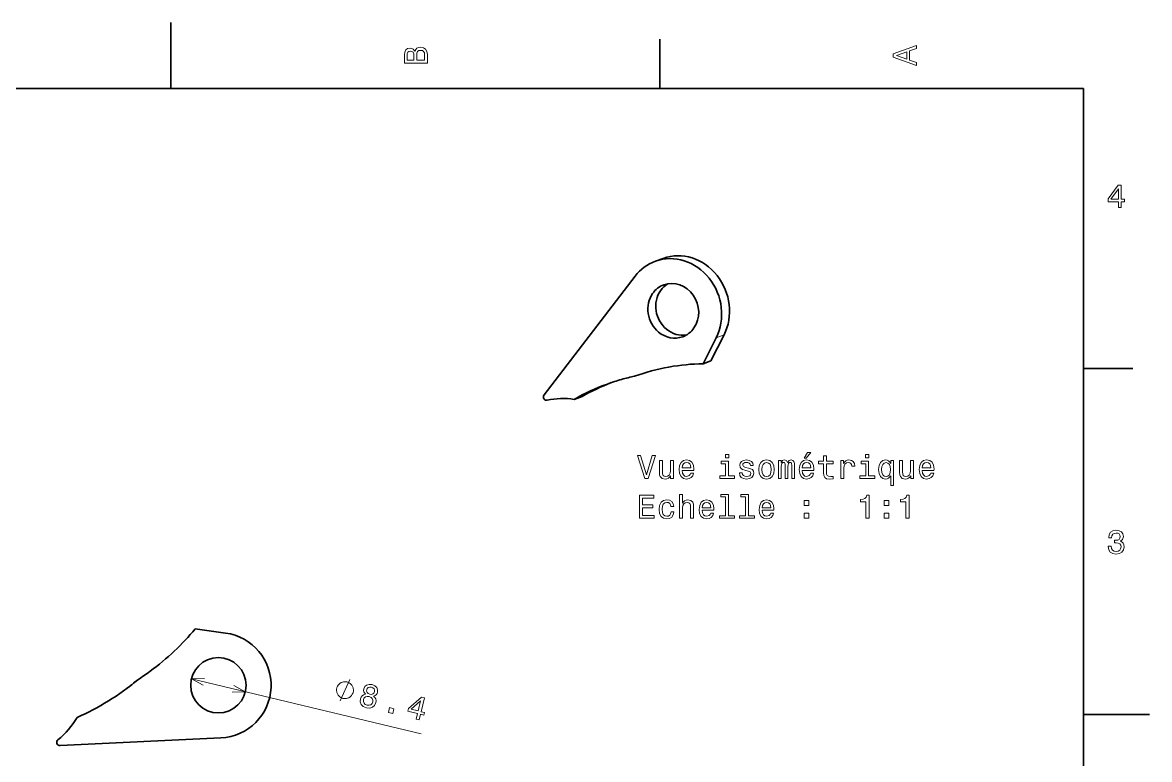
# Model space of a CAD drawing. Extents: x 0 to 297, y 0 to 210.
# Drawn here: x 126 to 297, y 98.2 to 210 of the extents above; entities that cross this region are included whole.
import ezdxf

# ---------------------------------------------------------------- set-up
doc = ezdxf.new("R2010")
doc.units = 0

msp = doc.modelspace()

# ---------------------------------------------------------------- linework, layer by layer
at = {"color": 7, "lineweight": 35, "ltscale": 0.25}
for p, q in [((148.5, 200), (148.5, 210)), ((287, 105), (297, 105))]:
    msp.add_line(p, q, dxfattribs=at)
at = {"color": 7, "lineweight": 35, "ltscale": 0.1875}
for p, q in [((222.699997, 200), (222.699997, 207.5)), ((287, 157.5), (294.5, 157.5))]:
    msp.add_line(p, q, dxfattribs=at)
at = {"color": 7, "lineweight": 35}
for p, q in [((287, 200), (10, 200)), ((287, 10), (287, 200)), ((218.969681, 171.529602), (205.141068, 153.494598)), ((156.100494, 101.438164), (131.709366, 100.266907))]:
    msp.add_line(p, q, dxfattribs=at)
at = {"color": 7, "lineweight": 35, "ltscale": 0.031723}
for p, q in [((222.023468, 173.783279), (223.216721, 174.214874)), ((229.268051, 158.215195), (230.461319, 158.64679)), ((209.718842, 152.814362), (210.912109, 153.245956))]:
    msp.add_line(p, q, dxfattribs=at)
at = {"color": 7, "lineweight": 35, "ltscale": 0.11026}
for p, q in [((232.441757, 162.58754), (230.461319, 158.64679)), ((231.248489, 162.155945), (229.268051, 158.215195))]:
    msp.add_line(p, q, dxfattribs=at)
at = {"color": 7, "lineweight": 13, "ltscale": 0.031723}
msp.add_line((232.441757, 162.58754), (231.248489, 162.155945), dxfattribs=at)
at = {"color": 7, "lineweight": 35, "ltscale": 0.116422}
msp.add_line((156.79567, 117.355873), (152.18132, 117.983902), dxfattribs=at)
at = {"color": 7, "lineweight": 13}
msp.add_line((151.632523, 110.408127), (186.488373, 102.051727), dxfattribs=at)
for points in [[(185.542007, 205.630417), (185.249496, 205.983429), (185.052811, 206.074219), (184.81073, 206.104477), (184.432495, 206.03891), (184.160156, 205.842224), (183.993729, 205.524506), (183.933212, 205.080704), (183.933212, 203.835022), (187.433212, 203.835022), (187.433212, 205.151306), (187.36261, 205.620331), (187.155838, 205.968307), (186.828018, 206.185165), (186.384216, 206.260818), (186.08667, 206.215424), (185.839554, 206.094391), (185.65799, 205.897705)], [(185.385666, 204.984879), (185.385666, 204.298996), (184.351807, 204.298996), (184.351807, 205.025223), (184.382065, 205.297562), (184.472839, 205.489197), (184.629181, 205.605194), (184.86116, 205.645538), (185.093155, 205.600143), (185.254532, 205.479111), (185.355408, 205.272339)], [(187.014618, 205.095825), (187.014618, 204.298996), (185.809296, 204.298996), (185.809296, 205.050446), (185.844589, 205.368164), (185.9505, 205.595108), (186.132065, 205.731277), (186.394302, 205.776657), (186.671692, 205.731277), (186.863327, 205.605194), (186.979324, 205.393372)], [(261.633209, 203.466858), (261.633209, 203.930847), (260.604401, 204.298996), (260.604401, 205.695969), (261.633209, 206.064133), (261.633209, 206.538193), (258.128174, 205.257217), (258.128174, 204.742798)], [(260.17572, 204.460388), (258.632477, 205), (260.17572, 205.539627)], [(292.277374, 181.916794), (292.731262, 181.916794), (292.731262, 182.784225), (293.23056, 182.784225), (293.23056, 183.187683), (292.731262, 183.187683), (292.731262, 185.341141), (292.272339, 185.341141), (290.739197, 183.228027), (290.739197, 182.784225), (292.277374, 182.784225)], [(291.162842, 183.187683), (292.277374, 184.756134), (292.277374, 183.187683)], [(221.556091, 144.318893), (220.678558, 141.338333), (219.775833, 144.318893), (219.296722, 144.318893), (220.426407, 140.813843), (220.930725, 140.813843), (222.035187, 144.318893)], [(233.150467, 144.434875), (232.681442, 144.434875), (232.681442, 143.930557), (233.150467, 143.930557)], [(244.618774, 143.890213), (244.916321, 143.890213), (245.617325, 144.747559), (245.123093, 144.747559)], [(247.553925, 143.05304), (247.553925, 141.696411), (247.584183, 141.257645), (247.725403, 140.955048), (248.007813, 140.778534), (248.486923, 140.718018), (249.011414, 140.74324), (249.011414, 141.126526), (248.628128, 141.096268), (248.280151, 141.136612), (248.093552, 141.262695), (248.012863, 141.474503), (247.997726, 141.772049), (247.997726, 143.05304), (249.011414, 143.05304), (249.011414, 143.431274), (247.997726, 143.431274), (247.997726, 144.223068), (247.553925, 144.223068), (247.553925, 143.431274), (246.787354, 143.431274), (246.787354, 143.05304)], [(254.402618, 144.434875), (253.933609, 144.434875), (253.933609, 143.930557), (254.402618, 143.930557)], [(224.75853, 143.522049), (224.314728, 143.522049), (224.314728, 141.958649), (224.264297, 141.595551), (224.118042, 141.333298), (223.891098, 141.171906), (223.593552, 141.121475), (223.356522, 141.161819), (223.205215, 141.282867), (223.119492, 141.489639), (223.099319, 141.782135), (223.099319, 143.522049), (222.655518, 143.522049), (222.655518, 141.741791), (222.670639, 141.383728), (222.766464, 141.086182), (223.058975, 140.813843), (223.527985, 140.718018), (223.780151, 140.753326), (223.997009, 140.844101), (224.183609, 141.000443), (224.3349, 141.227386), (224.3349, 140.813843), (224.75853, 140.813843)], [(226.094986, 142.039352), (227.870209, 142.039352), (227.875244, 142.246124), (227.794556, 142.826096), (227.572662, 143.259811), (227.219635, 143.522049), (226.75061, 143.617874), (226.291672, 143.517014), (225.938644, 143.234589), (225.7117, 142.775665), (225.631012, 142.170471), (225.706665, 141.550156), (225.933609, 141.096268), (226.281586, 140.813843), (226.735474, 140.718018), (227.128845, 140.783585), (227.451614, 140.955048), (227.688644, 141.227386), (227.824814, 141.5905), (227.386063, 141.5905), (227.295273, 141.388763), (227.164154, 141.237473), (226.790955, 141.11644), (226.503494, 141.171906), (226.286636, 141.348419), (226.145416, 141.635895), (226.094986, 142.024216)], [(226.094986, 142.412552), (226.150467, 142.760529), (226.286636, 143.017731), (226.493408, 143.174072), (226.765747, 143.229553), (227.033035, 143.174072), (227.239807, 143.017731), (227.365891, 142.760529), (227.41127, 142.412552)], [(233.13533, 141.187042), (233.13533, 143.431274), (231.995575, 143.431274), (231.995575, 143.05304), (232.691528, 143.05304), (232.691528, 141.187042), (231.783752, 141.187042), (231.783752, 140.813843), (234.053207, 140.813843), (234.053207, 141.187042)], [(236.141098, 142.39238), (235.712433, 142.49324), (235.394699, 142.609238), (235.288788, 142.846268), (235.319061, 143.012695), (235.424957, 143.133728), (235.596436, 143.209381), (235.843552, 143.239639), (236.080582, 143.209381), (236.267181, 143.118591), (236.388214, 142.982437), (236.43866, 142.800873), (236.872375, 142.800873), (236.872375, 142.810959), (236.796722, 143.138763), (236.589951, 143.395981), (236.267181, 143.557358), (235.843552, 143.617874), (235.414871, 143.557358), (235.102203, 143.39093), (234.905518, 143.143814), (234.844986, 142.831131), (234.890381, 142.528534), (235.031586, 142.316727), (235.26358, 142.165421), (235.601471, 142.059525), (236.095718, 141.938477), (236.3983, 141.812408), (236.479004, 141.711533), (236.509262, 141.560242), (236.463867, 141.373642), (236.342834, 141.232437), (236.146149, 141.141647), (235.883896, 141.111389), (235.606522, 141.141647), (235.404785, 141.247559), (235.268616, 141.419037), (235.21315, 141.656067), (234.78447, 141.656067), (234.855072, 141.252609), (235.061844, 140.960098), (235.389664, 140.783585), (235.843552, 140.718018), (236.317612, 140.783585), (236.665588, 140.960098), (236.877411, 141.242523), (236.953064, 141.610672), (236.897583, 141.928391), (236.741241, 142.145248), (236.484039, 142.286469)], [(237.719635, 142.165421), (237.800323, 141.550156), (238.032318, 141.096268), (238.400467, 140.813843), (238.894699, 140.718018), (239.383896, 140.813843), (239.752045, 141.091217), (239.984039, 141.545105), (240.069778, 142.165421), (239.984039, 142.780701), (239.752045, 143.239639), (239.383896, 143.517014), (238.894699, 143.617874), (238.400467, 143.517014), (238.032318, 143.234589), (237.800323, 142.780701)], [(238.173523, 142.170471), (238.218903, 142.624359), (238.360123, 142.952179), (238.587067, 143.1539), (238.894699, 143.224503), (239.197296, 143.1539), (239.42424, 142.957214), (239.56546, 142.624359), (239.615891, 142.170471), (239.56546, 141.711533), (239.42424, 141.378677), (239.197296, 141.176956), (238.894699, 141.111389), (238.587067, 141.176956), (238.360123, 141.378677), (238.218903, 141.711533)], [(240.710266, 140.813843), (241.118774, 140.813843), (241.118774, 142.624359), (241.143982, 142.896698), (241.219635, 143.093384), (241.335632, 143.209381), (241.486923, 143.254761), (241.607956, 143.214417), (241.68866, 143.113556), (241.729004, 142.942078), (241.744125, 142.715134), (241.744125, 140.813843), (242.127411, 140.813843), (242.127411, 142.624359), (242.152634, 142.891647), (242.228271, 143.088333), (242.349319, 143.209381), (242.50061, 143.254761), (242.621643, 143.214417), (242.702347, 143.113556), (242.752777, 142.715134), (242.752777, 140.813843), (243.16127, 140.813843), (243.16127, 142.684875), (243.136063, 143.073212), (243.055359, 143.370758), (242.893982, 143.552322), (242.631744, 143.617874), (242.324097, 143.517014), (242.087067, 143.224503), (241.900467, 143.511963), (241.587784, 143.617874), (241.300323, 143.517014), (241.103638, 143.234589), (241.103638, 143.522049), (240.710266, 143.522049)], [(244.311127, 142.039352), (246.086349, 142.039352), (246.091385, 142.246124), (246.010696, 142.826096), (245.788788, 143.259811), (245.435776, 143.522049), (244.966751, 143.617874), (244.507813, 143.517014), (244.154785, 143.234589), (243.927841, 142.775665), (243.847153, 142.170471), (243.922806, 141.550156), (244.14975, 141.096268), (244.497726, 140.813843), (244.951614, 140.718018), (245.344986, 140.783585), (245.667755, 140.955048), (245.904785, 141.227386), (246.040955, 141.5905), (245.602203, 141.5905), (245.511414, 141.388763), (245.380295, 141.237473), (245.007095, 141.11644), (244.719635, 141.171906), (244.502777, 141.348419), (244.361557, 141.635895), (244.311127, 142.024216)], [(244.311127, 142.412552), (244.366608, 142.760529), (244.502777, 143.017731), (244.709549, 143.174072), (244.981873, 143.229553), (245.249176, 143.174072), (245.455948, 143.017731), (245.582031, 142.760529), (245.627411, 142.412552)], [(250.16127, 140.813843), (250.605072, 140.813843), (250.605072, 142.362106), (250.650467, 142.735306), (250.786636, 143.002609), (251.00853, 143.163986), (251.306091, 143.219467), (251.527985, 143.184158), (251.694412, 143.083298), (251.795273, 142.911819), (251.830582, 142.67984), (252.279419, 142.67984), (252.218903, 143.088333), (252.05249, 143.380844), (251.775101, 143.557358), (251.396866, 143.617874), (251.139664, 143.57753), (250.917755, 143.476669), (250.721069, 143.305191), (250.564728, 143.073212), (250.564728, 143.522049), (250.16127, 143.522049)], [(254.387497, 141.187042), (254.387497, 143.431274), (253.247726, 143.431274), (253.247726, 143.05304), (253.943695, 143.05304), (253.943695, 141.187042), (253.035919, 141.187042), (253.035919, 140.813843), (255.305359, 140.813843), (255.305359, 141.187042)], [(257.73114, 143.10347), (257.574829, 143.330414), (257.398315, 143.491791), (257.191528, 143.582581), (256.954498, 143.617874), (256.525818, 143.517014), (256.192963, 143.234589), (255.976105, 142.780701), (255.900467, 142.170471), (255.976105, 141.555191), (256.192963, 141.101303), (256.525818, 140.813843), (256.954498, 140.718018), (257.191528, 140.748276), (257.39325, 140.834015), (257.569763, 140.990356), (257.73114, 141.227386), (257.73114, 139.764847), (258.174957, 139.764847), (258.174957, 143.522049), (257.73114, 143.522049)], [(256.35437, 142.170471), (256.39975, 142.619324), (256.540955, 142.947128), (256.752777, 143.148865), (257.030151, 143.219467), (257.322662, 143.148865), (257.544556, 142.952179), (257.67569, 142.624359), (257.726105, 142.170471), (257.67569, 141.711533), (257.544556, 141.383728), (257.322662, 141.181992), (257.030151, 141.11644), (256.752777, 141.181992), (256.540955, 141.383728), (256.39975, 141.716583)], [(261.190796, 143.522049), (260.747009, 143.522049), (260.747009, 141.958649), (260.696564, 141.595551), (260.550323, 141.333298), (260.323364, 141.171906), (260.025818, 141.121475), (259.788788, 141.161819), (259.637482, 141.282867), (259.551758, 141.489639), (259.531586, 141.782135), (259.531586, 143.522049), (259.087769, 143.522049), (259.087769, 141.741791), (259.102905, 141.383728), (259.19873, 141.086182), (259.491241, 140.813843), (259.960266, 140.718018), (260.212433, 140.753326), (260.429291, 140.844101), (260.615875, 141.000443), (260.767181, 141.227386), (260.767181, 140.813843), (261.190796, 140.813843)], [(262.527252, 142.039352), (264.30249, 142.039352), (264.307526, 142.246124), (264.226837, 142.826096), (264.004944, 143.259811), (263.651917, 143.522049), (263.182892, 143.617874), (262.723938, 143.517014), (262.370911, 143.234589), (262.143982, 142.775665), (262.063293, 142.170471), (262.138947, 141.550156), (262.365875, 141.096268), (262.713867, 140.813843), (263.167755, 140.718018), (263.561127, 140.783585), (263.883881, 140.955048), (264.120911, 141.227386), (264.25708, 141.5905), (263.818329, 141.5905), (263.727539, 141.388763), (263.596436, 141.237473), (263.223236, 141.11644), (262.93576, 141.171906), (262.718903, 141.348419), (262.577698, 141.635895), (262.527252, 142.024216)], [(262.527252, 142.412552), (262.582733, 142.760529), (262.718903, 143.017731), (262.92569, 143.174072), (263.197998, 143.229553), (263.465302, 143.174072), (263.672089, 143.017731), (263.798157, 142.760529), (263.843536, 142.412552)], [(219.619492, 134.767014), (221.838501, 134.767014), (221.838501, 135.190643), (220.083466, 135.190643), (220.083466, 136.375809), (221.646866, 136.375809), (221.646866, 136.794388), (220.083466, 136.794388), (220.083466, 137.843384), (221.798157, 137.843384), (221.798157, 138.267014), (219.619492, 138.267014)], [(224.395416, 136.57753), (224.834183, 136.57753), (224.743408, 136.980988), (224.52655, 137.298721), (224.188644, 137.495407), (223.749893, 137.571045), (223.265747, 137.470184), (222.897583, 137.187759), (222.665604, 136.728836), (222.5849, 136.113556), (222.660553, 135.503326), (222.887497, 135.049438), (223.245575, 134.767014), (223.734756, 134.671188), (224.168472, 134.746841), (224.506378, 134.958649), (224.738358, 135.291504), (224.839233, 135.735306), (224.415604, 135.735306), (224.339951, 135.452896), (224.19873, 135.241074), (223.997009, 135.109955), (223.749893, 135.069611), (223.442261, 135.135162), (223.220352, 135.336899), (223.084183, 135.664703), (223.038788, 136.128693), (223.084183, 136.582581), (223.225388, 136.910385), (223.452347, 137.112122), (223.749893, 137.182724), (224.012131, 137.137329), (224.208832, 137.021332), (224.339951, 136.829697)], [(225.706665, 134.767014), (226.150467, 134.767014), (226.150467, 136.330414), (226.195862, 136.688477), (226.342102, 136.950729), (226.569061, 137.112122), (226.871643, 137.172638), (227.113724, 137.122208), (227.265015, 136.986038), (227.340668, 136.759094), (227.365891, 136.456497), (227.365891, 134.767014), (227.809692, 134.767014), (227.809692, 136.547272), (227.78952, 136.905334), (227.69873, 137.202896), (227.401184, 137.47522), (226.93721, 137.571045), (226.685043, 137.535751), (226.468185, 137.439926), (226.286636, 137.28862), (226.150467, 137.081848), (226.150467, 138.388046), (225.706665, 138.388046)], [(229.131012, 135.992523), (230.906235, 135.992523), (230.91127, 136.199295), (230.830582, 136.779266), (230.608673, 137.212982), (230.255661, 137.47522), (229.786636, 137.571045), (229.327698, 137.470184), (228.97467, 137.187759), (228.747726, 136.728836), (228.667038, 136.123642), (228.742691, 135.503326), (228.969635, 135.049438), (229.317612, 134.767014), (229.7715, 134.671188), (230.164871, 134.736755), (230.48764, 134.908218), (230.72467, 135.180557), (230.86084, 135.543671), (230.422089, 135.543671), (230.331299, 135.341934), (230.20018, 135.190643), (229.826981, 135.069611), (229.53952, 135.125076), (229.322662, 135.30159), (229.181442, 135.589066), (229.131012, 135.977386)], [(229.131012, 136.365723), (229.186493, 136.713699), (229.322662, 136.970901), (229.529434, 137.127243), (229.801758, 137.182724), (230.069061, 137.127243), (230.275833, 136.970901), (230.401901, 136.713699), (230.447296, 136.365723)], [(232.66127, 138.014847), (232.66127, 135.140213), (231.748444, 135.140213), (231.748444, 134.767014), (234.012863, 134.767014), (234.012863, 135.140213), (233.105072, 135.140213), (233.105072, 138.388046), (231.965302, 138.388046), (231.965302, 138.014847)], [(235.697296, 138.014847), (235.697296, 135.140213), (234.78447, 135.140213), (234.78447, 134.767014), (237.048889, 134.767014), (237.048889, 135.140213), (236.141098, 135.140213), (236.141098, 138.388046), (235.001328, 138.388046), (235.001328, 138.014847)], [(238.23909, 135.992523), (240.014297, 135.992523), (240.019348, 136.199295), (239.93866, 136.779266), (239.716751, 137.212982), (239.363724, 137.47522), (238.894699, 137.571045), (238.435776, 137.470184), (238.082748, 137.187759), (237.855804, 136.728836), (237.775101, 136.123642), (237.850754, 135.503326), (238.077698, 135.049438), (238.42569, 134.767014), (238.879578, 134.671188), (239.272949, 134.736755), (239.595718, 134.908218), (239.832748, 135.180557), (239.968903, 135.543671), (239.530151, 135.543671), (239.439377, 135.341934), (239.308243, 135.190643), (238.935043, 135.069611), (238.647583, 135.125076), (238.430725, 135.30159), (238.28952, 135.589066), (238.23909, 135.977386)], [(238.23909, 136.365723), (238.294556, 136.713699), (238.430725, 136.970901), (238.637497, 137.127243), (238.909836, 137.182724), (239.177124, 137.127243), (239.383896, 136.970901), (239.509979, 136.713699), (239.555359, 136.365723)], [(244.618774, 136.723785), (245.314728, 136.723785), (245.314728, 137.47522), (244.618774, 137.47522)], [(253.984039, 134.767014), (254.442963, 134.767014), (254.442963, 138.292236), (254.100037, 138.292236), (254.009247, 137.984589), (253.827698, 137.777817), (253.550323, 137.656784), (253.167038, 137.61644), (253.167038, 137.258362), (253.984039, 137.258362)], [(256.762848, 136.723785), (257.458832, 136.723785), (257.458832, 137.47522), (256.762848, 137.47522)], [(260.056091, 134.767014), (260.515015, 134.767014), (260.515015, 138.292236), (260.172089, 138.292236), (260.081299, 137.984589), (259.89975, 137.777817), (259.622375, 137.656784), (259.239075, 137.61644), (259.239075, 137.258362), (260.056091, 137.258362)], [(244.618774, 134.767014), (245.314728, 134.767014), (245.314728, 135.518448), (244.618774, 135.518448)], [(256.762848, 134.767014), (257.458832, 134.767014), (257.458832, 135.518448), (256.762848, 135.518448)], [(290.729126, 130.51622), (290.729126, 130.480911), (290.809814, 129.996765), (291.046844, 129.633652), (291.420044, 129.401657), (291.914276, 129.315933), (292.438782, 129.401657), (292.832153, 129.623566), (293.08429, 129.976593), (293.175079, 130.430481), (293.134735, 130.728027), (293.023773, 130.970108), (292.842224, 131.156708), (292.600159, 131.292877), (292.927948, 131.565216), (293.043945, 131.998932), (292.968292, 132.392303), (292.751434, 132.68985), (292.398407, 132.87645), (291.914276, 132.942017), (291.460388, 132.861313), (291.112396, 132.63942), (290.885468, 132.286392), (290.809814, 131.817368), (290.809814, 131.782074), (291.258636, 131.782074), (291.299011, 132.104828), (291.430115, 132.336823), (291.641937, 132.478027), (291.939484, 132.528473), (292.201721, 132.488113), (292.393372, 132.382217), (292.509369, 132.210739), (292.554749, 131.97876), (292.509369, 131.731628), (292.388336, 131.565216), (292.176514, 131.46434), (291.889069, 131.434082), (291.692383, 131.439133), (291.692383, 131.04071), (291.939484, 131.050797), (292.257202, 131.005417), (292.494232, 130.884369), (292.635468, 130.687683), (292.685883, 130.430481), (292.630402, 130.13797), (292.484161, 129.921112), (292.252167, 129.784943), (291.944519, 129.739563), (291.626801, 129.789993), (291.394806, 129.941284), (291.248566, 130.183365), (291.193085, 130.51622)], [(176.171677, 108.381325), (176.198883, 108.494781), (176.196548, 108.735283), (176.180618, 108.91906), (176.151093, 109.046112), (176.078445, 109.243484), (175.949066, 109.454468), (175.806091, 109.608711), (175.706238, 109.692642), (175.549652, 109.790161), (175.336349, 109.901291), (175.2229, 109.92849), (175.109451, 109.955688), (174.868942, 109.953362), (174.685165, 109.937431), (174.558105, 109.907906), (174.360733, 109.835251), (174.149765, 109.705872), (173.995514, 109.562897), (173.911591, 109.463043), (173.814056, 109.306465), (173.702942, 109.093163), (173.675735, 108.979706), (173.648529, 108.866257), (173.650864, 108.625755), (173.666794, 108.441978), (173.69632, 108.314926), (173.768982, 108.117546), (173.898346, 107.90657), (174.041336, 107.752319), (174.141174, 107.668396), (174.29776, 107.570869), (174.511063, 107.459747), (174.624512, 107.432549), (174.737976, 107.40535), (174.97847, 107.407677), (175.162247, 107.423607), (175.289307, 107.453133), (175.486679, 107.52578), (175.697662, 107.655159), (175.851898, 107.798141), (175.935822, 107.897995), (176.033356, 108.054573), (176.14447, 108.267876)], [(178.043915, 108.072502), (177.76088, 107.99514), (177.543381, 107.845032), (177.377869, 107.630585), (177.27417, 107.349464), (177.248001, 106.894173), (177.392471, 106.501694), (177.708557, 106.197723), (178.188797, 105.994431), (178.704117, 105.959045), (179.123672, 106.086655), (179.430389, 106.370964), (179.618408, 106.787453), (179.648544, 107.086212), (179.603165, 107.351212), (179.472473, 107.584801), (179.260178, 107.780914), (179.484558, 107.851585), (179.660675, 107.980499), (179.791077, 108.156685), (179.878128, 108.389938), (179.883133, 108.75695), (179.744171, 109.085876), (179.454193, 109.34729), (179.034164, 109.520592), (178.576324, 109.557747), (178.199341, 109.456238), (177.921432, 109.227257), (177.764389, 108.89669), (177.731293, 108.650505), (177.767639, 108.434341)], [(177.74733, 107.246399), (177.85379, 107.495743), (178.043045, 107.657822), (178.294296, 107.732422), (178.599136, 107.706017), (178.877899, 107.592506), (179.068024, 107.412086), (179.163223, 107.181816), (179.149948, 106.910133), (179.03389, 106.642349), (178.84111, 106.465561), (178.587494, 106.381157), (178.287567, 106.406387), (178.003891, 106.521072), (177.816116, 106.711296), (177.724457, 106.956276)], [(178.220886, 108.745758), (178.311859, 108.952141), (178.469528, 109.090668), (178.680588, 109.148979), (178.940109, 109.12825), (179.175919, 109.030228), (179.337585, 108.882561), (179.415314, 108.687592), (179.407715, 108.461227), (179.310669, 108.251114), (179.151825, 108.107689), (178.938416, 108.039566), (178.684967, 108.064026), (178.44426, 108.163223), (178.283768, 108.315796), (178.207214, 108.515663)], [(181.506989, 105.302643), (182.183777, 105.140388), (182.358978, 105.871117), (181.68219, 106.033371)], [(185.748199, 104.285843), (186.189575, 104.180031), (186.391815, 105.02356), (186.877335, 104.907158), (186.971405, 105.2995), (186.48587, 105.415901), (186.987915, 107.510017), (186.541626, 107.617012), (184.558105, 105.919556), (184.454636, 105.487984), (185.950439, 105.129379)], [(184.960648, 105.781563), (186.410156, 107.046944), (186.044495, 105.521721)]]:
    msp.add_lwpolyline(points, close=True, dxfattribs=at)
for points in [[(153.631821, 110.461113), (151.632523, 110.408127), (153.390457, 109.454369)], [(174.175369, 107.060341), (175.672058, 110.300697)], [(157.801758, 108.396797), (159.801056, 108.449783), (158.043121, 109.403542)]]:
    msp.add_lwpolyline(points, dxfattribs=at)
at = {"color": 7, "lineweight": 35}
msp.add_circle((155.716782, 109.428955), 4.2, dxfattribs=at)
for centre, radius, start, end in [((226.049698, 123.851616), 33.270359, 105.962694, 109.878879), ((226.080887, 123.755157), 33.371681, 102.461129, 105.968636), ((225.307907, 125.732368), 31.248886, 109.772396, 119.92468), ((226.401062, 126.36554), 31.024087, 110.895723, 119.950157), ((155.716782, 109.428955), 8, 272.749224, 82.249493), ((121.275574, 144.163422), 40.534426, 303.245124, 306.429061), ((117.653618, 141.494125), 40.537346, 306.424283, 309.574035), ((123.260979, 111.084732), 12.820668, 309.229725, 329.366277), ((131.685379, 100.766327), 0.5, 129.22972, 272.749224)]:
    msp.add_arc(centre, radius, start, end, dxfattribs=at)
for centre, major_axis, ratio, start_param, end_param in [((224.744644, 166.2603), (2.721085, -7.52301), 0.906143, 0.7090527291, 3.1416072308), ((225.937912, 166.69191), (2.721085, -7.52301), 0.906143, 0.7090527291, 3.1416072308), ((224.744644, 166.2603), (2.721085, -7.52301), 0.906143, 3.1416072308, 3.6673904294), ((225.937912, 166.69191), (-1.428574, 3.949585), 0.906143, 0.5737808259, 2.1445771527), ((224.744644, 166.2603), (-1.428574, 3.949585), 0.906143, 6.2831769831, 6.8569661331), ((225.937912, 166.69191), (-1.428574, 3.949585), 0.906143, 0.1674520403, 0.5737808259), ((224.744644, 166.2603), (-1.428574, 3.949585), 0.906143, 3.7153734795, 6.2831769831), ((224.744644, 166.2603), (-1.428574, 3.949585), 0.906143, 0.5737808259, 2.1445771527), ((224.744644, 166.2603), (1.428574, -3.949585), 0.906143, 5.2861698063, 6.2831769831), ((225.937912, 166.69191), (1.428574, -3.949585), 0.906143, 5.2861698063, 6.1157802263), ((224.744644, 166.2603), (1.428574, -3.949585), 0.906143, 6.2831769831, 6.8569661331), ((224.40802, 144.991165), (19.689514, 5.478714), 0.611337, 1.1564952979, 1.6827441477), ((205.501999, 153.165268), (0.170074, -0.470184), 0.906143, 3.6673904294, 6.1722782698), ((208.748703, 140.261368), (4.360764, -12.056259), 0.906143, 2.6792363861, 3.0306856167), ((137.922501, 121.608093), (18.14048, 13.386841), 0.554495, 4.7124211731, 5.1386181898), ((134.300659, 118.933777), (18.13932, 13.38649), 0.554471, 4.3235968339, 4.8124201197)]:
    msp.add_ellipse(centre, major_axis=major_axis, ratio=ratio, start_param=start_param, end_param=end_param, dxfattribs=at)

doc.saveas('drawing.dxf')
